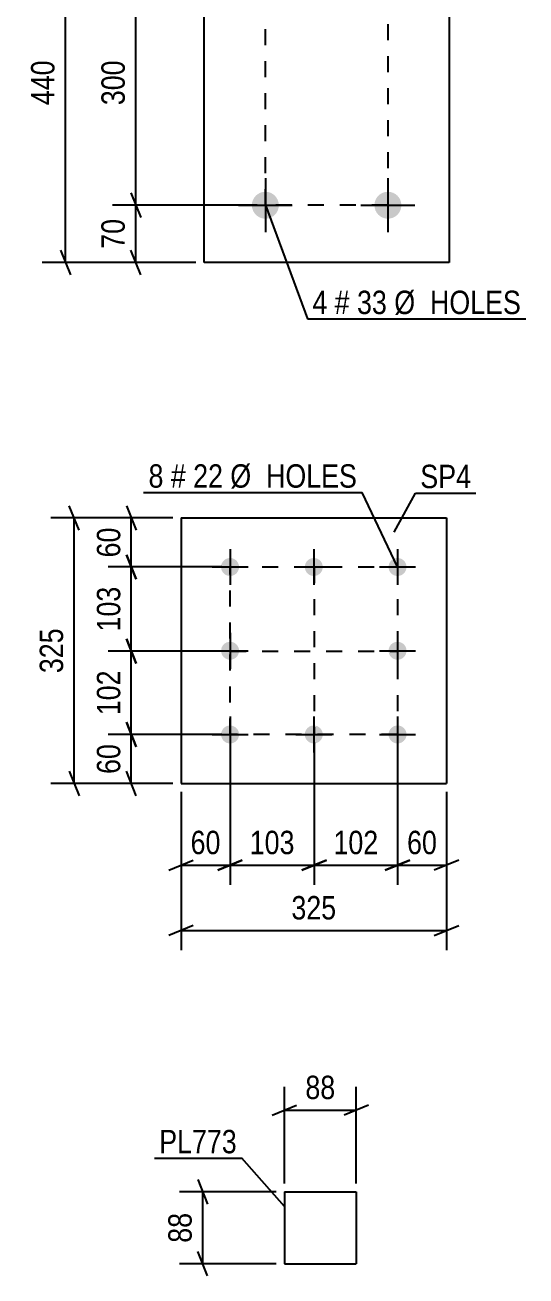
# Model space of a CAD drawing. Header units: millimetres. Extents: x 0 to 841, y 0 to 594.
# Drawn here: x 576.4 to 637.7, y 222.2 to 375.3 of the extents above; entities that cross this region are included whole.
import ezdxf

# ---------------------------------------------------------------- set-up
doc = ezdxf.new("R2010")
doc.units = ezdxf.units.MM
doc.linetypes.add('DXK_LINE_DOT2', pattern=[3.9198, 1.9599, -1.9599])
doc.styles.add('Arial Narrow', font='ARIALN.TTF', dxfattribs={"height": 0.2})

# ---------------------------------------------------------------- blocks, each defined once
blk = doc.blocks.new('Bolt-681621213-30361 - 30359')
at = {"linetype": 'Continuous'}
for points in [[(605.82, 384.92, -1), (605.82, 381.62, -1)], [(620.82, 384.92, -1), (620.82, 381.62, -1)], [(605.82, 354.92, -1), (605.82, 351.62, -1)], [(620.82, 354.92, -1), (620.82, 351.62, -1)]]:
    blk.add_hatch(color=1, dxfattribs=at).paths.add_polyline_path(points)
at = {"color": 1, "linetype": 'Continuous'}
for p, q in [((605.82, 386.57), (605.82, 379.97)), ((620.82, 386.57), (620.82, 379.97)), ((602.52, 383.27), (609.12, 383.27)), ((617.52, 383.27), (624.12, 383.27)), ((605.82, 356.57), (605.82, 349.97)), ((620.82, 356.57), (620.82, 349.97)), ((602.52, 353.27), (609.12, 353.27)), ((617.52, 353.27), (624.12, 353.27))]:
    blk.add_line(p, q, dxfattribs=at)
blk = doc.blocks.new('Part-681621213-30360 - 30359')
at = {"color": 2, "linetype": 'Continuous'}
for p, q in [((598.32, 346.27), (598.32, 390.27)), ((598.32, 390.27), (628.32, 390.27)), ((628.32, 390.27), (628.32, 346.27)), ((628.32, 346.27), (598.32, 346.27))]:
    blk.add_line(p, q, dxfattribs=at)
blk = doc.blocks.new('Part-681621213-30419 - 30418')
at = {"color": 2, "linetype": 'Continuous'}
for p, q in [((595.5, 314.99), (595.5, 282.49)), ((595.5, 314.99), (628, 314.99)), ((628, 314.99), (628, 282.49)), ((595.5, 282.49), (628, 282.49))]:
    blk.add_line(p, q, dxfattribs=at)
blk = doc.blocks.new('Bolt-681621213-30420 - 30418')
at = {"linetype": 'Continuous'}
for points in [[(601.5, 310.09, -1), (601.5, 307.89, -1)], [(611.75, 310.09, -1), (611.75, 307.89, -1)], [(622, 310.09, -1), (622, 307.89, -1)], [(601.5, 299.84, -1), (601.5, 297.64, -1)], [(622, 299.84, -1), (622, 297.64, -1)], [(601.5, 289.59, -1), (601.5, 287.39, -1)], [(611.75, 289.59, -1), (611.75, 287.39, -1)], [(622, 289.59, -1), (622, 287.39, -1)]]:
    blk.add_hatch(color=1, dxfattribs=at).paths.add_polyline_path(points)
at = {"color": 1, "linetype": 'Continuous'}
for p, q in [((601.5, 311.19), (601.5, 306.79)), ((611.75, 311.19), (611.75, 306.79)), ((622, 311.19), (622, 306.79)), ((599.3, 308.99), (603.7, 308.99)), ((609.55, 308.99), (613.95, 308.99)), ((619.8, 308.99), (624.2, 308.99)), ((601.5, 300.94), (601.5, 296.54)), ((622, 300.94), (622, 296.54)), ((599.3, 298.74), (603.7, 298.74)), ((619.8, 298.74), (624.2, 298.74)), ((601.5, 290.69), (601.5, 286.29)), ((611.75, 290.69), (611.75, 286.29)), ((622, 290.69), (622, 286.29)), ((599.3, 288.49), (603.7, 288.49)), ((609.55, 288.49), (613.95, 288.49)), ((619.8, 288.49), (624.2, 288.49))]:
    blk.add_line(p, q, dxfattribs=at)
blk = doc.blocks.new('Part-681621213-43637 - 43636')
at = {"color": 2, "linetype": 'Continuous'}
for p, q in [((608.15, 232.51), (608.15, 223.71)), ((608.15, 232.51), (616.95, 232.51)), ((616.95, 232.51), (616.95, 223.71)), ((608.15, 223.71), (616.95, 223.71))]:
    blk.add_line(p, q, dxfattribs=at)
blk = doc.blocks.new('Rectangle-681621213-31766 - 30359')
at = {"color": 1, "linetype": 'DXK_LINE_DOT2'}
blk.add_lwpolyline([(605.82, 383.27), (620.82, 383.27), (620.82, 353.27), (605.82, 353.27), (605.82, 383.27)], close=True, dxfattribs=at)
blk = doc.blocks.new('Rectangle-681621213-31776 - 30418')
at = {"color": 1, "linetype": 'DXK_LINE_DOT2'}
blk.add_lwpolyline([(601.5, 308.99), (622, 308.99), (622, 288.49), (601.5, 288.49), (601.5, 308.99)], close=True, dxfattribs=at)
blk = doc.blocks.new('Line-681621213-31859 - 30418')
at = {"color": 1, "linetype": 'DXK_LINE_DOT2'}
blk.add_line((601.5, 298.69), (622, 298.69), dxfattribs=at)
blk = doc.blocks.new('Line-681621213-31866 - 30418')
at = {"color": 1, "linetype": 'DXK_LINE_DOT2'}
blk.add_line((611.8, 308.99), (611.8, 288.49), dxfattribs=at)
blk = doc.blocks.new('StraightDimension-681621213-30575 - 30359')
at = {"color": 7, "linetype": 'Continuous'}
for p, q in [((589.36, 354.77), (590.56, 351.77)), ((604.82, 353.27), (587.11, 353.27)), ((589.96, 346.27), (589.96, 353.27)), ((590.56, 344.77), (589.36, 347.77)), ((597.32, 346.27), (587.11, 346.27))]:
    blk.add_line(p, q, dxfattribs=at)
at = {"color": 0}
blk.add_wipeout([(589.21, 352.19), (585.01, 352.19), (585.01, 347.34), (589.21, 347.34)], dxfattribs=at)
at = {"color": 3, "style": 'Arial Narrow'}
blk.add_text('70', height=2.863, rotation=90.0002, dxfattribs=at).set_placement((588.61, 347.94))
blk = doc.blocks.new('StraightDimension-681621213-30585 - 30359')
at = {"color": 7, "linetype": 'Continuous'}
for p, q in [((581.95, 388.77), (580.75, 391.77)), ((597.32, 390.27), (578.5, 390.27)), ((581.35, 346.27), (581.35, 390.27)), ((580.75, 347.77), (581.95, 344.77)), ((597.32, 346.27), (578.5, 346.27))]:
    blk.add_line(p, q, dxfattribs=at)
at = {"color": 0}
blk.add_wipeout([(580.6, 371.61), (576.4, 371.61), (576.4, 364.92), (580.6, 364.92)], dxfattribs=at)
at = {"color": 3, "style": 'Arial Narrow'}
blk.add_text('440', height=2.863, rotation=90.0002, dxfattribs=at).set_placement((580, 365.52))
blk = doc.blocks.new('StraightDimension-681621213-30574 - 30359')
at = {"color": 7, "linetype": 'Continuous'}
for p, q in [((590.56, 381.77), (589.36, 384.77)), ((604.82, 383.27), (587.11, 383.27)), ((589.96, 353.27), (589.96, 383.27)), ((589.36, 354.77), (590.56, 351.77)), ((604.82, 353.27), (587.11, 353.27))]:
    blk.add_line(p, q, dxfattribs=at)
at = {"color": 0}
blk.add_wipeout([(589.21, 371.61), (585.01, 371.61), (585.01, 364.92), (589.21, 364.92)], dxfattribs=at)
at = {"color": 3, "style": 'Arial Narrow'}
blk.add_text('300', height=2.863, rotation=90.0002, dxfattribs=at).set_placement((588.61, 365.52))
blk = doc.blocks.new('StraightDimension-681621213-30649 - 30418')
at = {"color": 7, "linetype": 'Continuous'}
for p, q in [((588.81, 316.49), (590.01, 313.49)), ((594.5, 314.99), (586.56, 314.99)), ((589.41, 308.99), (589.41, 314.99)), ((590.01, 307.49), (588.81, 310.49)), ((600.5, 308.99), (586.56, 308.99))]:
    blk.add_line(p, q, dxfattribs=at)
at = {"color": 0}
blk.add_wipeout([(588.66, 314.42), (584.46, 314.42), (584.46, 309.56), (588.66, 309.56)], dxfattribs=at)
at = {"color": 3, "style": 'Arial Narrow'}
blk.add_text('60', height=2.863, rotation=90.0002, dxfattribs=at).set_placement((588.06, 310.16))
blk = doc.blocks.new('StraightDimension-681621213-30665 - 30418')
at = {"color": 7, "linetype": 'Continuous'}
for p, q in [((583.01, 313.49), (581.81, 316.49)), ((594.5, 314.99), (579.56, 314.99)), ((582.41, 282.49), (582.41, 314.99)), ((581.81, 283.99), (583.01, 280.99)), ((594.5, 282.49), (579.56, 282.49))]:
    blk.add_line(p, q, dxfattribs=at)
at = {"color": 0}
blk.add_wipeout([(581.66, 302.08), (577.46, 302.08), (577.46, 295.4), (581.66, 295.4)], dxfattribs=at)
at = {"color": 3, "style": 'Arial Narrow'}
blk.add_text('325', height=2.863, rotation=90.0002, dxfattribs=at).set_placement((581.06, 296))
blk = doc.blocks.new('StraightDimension-681621213-30650 - 30418')
at = {"color": 7, "linetype": 'Continuous'}
for p, q in [((588.81, 310.49), (590.01, 307.49)), ((600.5, 308.99), (586.56, 308.99)), ((589.41, 298.69), (589.41, 308.99)), ((590.01, 297.19), (588.81, 300.19)), ((600.5, 298.69), (586.56, 298.69))]:
    blk.add_line(p, q, dxfattribs=at)
at = {"color": 0}
blk.add_wipeout([(588.66, 307.18), (584.46, 307.18), (584.46, 300.5), (588.66, 300.5)], dxfattribs=at)
at = {"color": 3, "style": 'Arial Narrow'}
blk.add_text('103', height=2.863, rotation=90.0002, dxfattribs=at).set_placement((588.06, 301.1))
blk = doc.blocks.new('StraightDimension-681621213-30651 - 30418')
at = {"color": 7, "linetype": 'Continuous'}
for p, q in [((588.81, 300.19), (590.01, 297.19)), ((600.5, 298.69), (586.56, 298.69)), ((589.41, 288.49), (589.41, 298.69)), ((590.01, 286.99), (588.81, 289.99)), ((600.5, 288.49), (586.56, 288.49))]:
    blk.add_line(p, q, dxfattribs=at)
at = {"color": 0}
blk.add_wipeout([(588.66, 296.93), (584.46, 296.93), (584.46, 290.25), (588.66, 290.25)], dxfattribs=at)
at = {"color": 3, "style": 'Arial Narrow'}
blk.add_text('102', height=2.863, rotation=90.0002, dxfattribs=at).set_placement((588.06, 290.85))
blk = doc.blocks.new('StraightDimension-681621213-30652 - 30418')
at = {"color": 7, "linetype": 'Continuous'}
for p, q in [((588.81, 289.99), (590.01, 286.99)), ((600.5, 288.49), (586.56, 288.49)), ((589.41, 282.49), (589.41, 288.49)), ((590.01, 280.99), (588.81, 283.99)), ((594.5, 282.49), (586.56, 282.49))]:
    blk.add_line(p, q, dxfattribs=at)
at = {"color": 0}
blk.add_wipeout([(588.66, 287.92), (584.46, 287.92), (584.46, 283.06), (588.66, 283.06)], dxfattribs=at)
at = {"color": 3, "style": 'Arial Narrow'}
blk.add_text('60', height=2.863, rotation=90.0002, dxfattribs=at).set_placement((588.06, 283.66))
blk = doc.blocks.new('StraightDimension-681621213-30669 - 30418')
at = {"color": 7, "linetype": 'Continuous'}
for p, q in [((622, 287.49), (622, 270.09)), ((628, 281.49), (628, 270.09)), ((620.5, 271.89), (623.5, 273.09)), ((629.5, 273.09), (626.5, 271.89)), ((622, 272.49), (628, 272.49))]:
    blk.add_line(p, q, dxfattribs=at)
at = {"color": 0}
blk.add_wipeout([(627.43, 273.24), (627.43, 277.44), (622.57, 277.44), (622.57, 273.24)], dxfattribs=at)
at = {"color": 3, "style": 'Arial Narrow'}
blk.add_text('60', height=2.863, dxfattribs=at).set_placement((623.17, 273.84))
blk = doc.blocks.new('StraightDimension-681621213-30670 - 30418')
at = {"color": 7, "linetype": 'Continuous'}
for p, q in [((611.8, 287.49), (611.8, 270.09)), ((622, 287.49), (622, 270.09)), ((610.3, 271.89), (613.3, 273.09)), ((623.5, 273.09), (620.5, 271.89)), ((611.8, 272.49), (622, 272.49))]:
    blk.add_line(p, q, dxfattribs=at)
at = {"color": 0}
blk.add_wipeout([(620.24, 273.24), (620.24, 277.44), (613.56, 277.44), (613.56, 273.24)], dxfattribs=at)
at = {"color": 3, "style": 'Arial Narrow'}
blk.add_text('102', height=2.863, dxfattribs=at).set_placement((614.16, 273.84))
blk = doc.blocks.new('StraightDimension-681621213-30671 - 30418')
at = {"color": 7, "linetype": 'Continuous'}
for p, q in [((601.5, 287.49), (601.5, 270.09)), ((611.8, 287.49), (611.8, 270.09)), ((600, 271.89), (603, 273.09)), ((613.3, 273.09), (610.3, 271.89)), ((601.5, 272.49), (611.8, 272.49))]:
    blk.add_line(p, q, dxfattribs=at)
at = {"color": 0}
blk.add_wipeout([(609.99, 273.24), (609.99, 277.44), (603.31, 277.44), (603.31, 273.24)], dxfattribs=at)
at = {"color": 3, "style": 'Arial Narrow'}
blk.add_text('103', height=2.863, dxfattribs=at).set_placement((603.91, 273.84))
blk = doc.blocks.new('StraightDimension-681621213-30672 - 30418')
at = {"color": 7, "linetype": 'Continuous'}
for p, q in [((601.5, 287.49), (601.5, 270.09)), ((595.5, 281.49), (595.5, 270.09)), ((594, 271.89), (597, 273.09)), ((603, 273.09), (600, 271.89)), ((595.5, 272.49), (601.5, 272.49))]:
    blk.add_line(p, q, dxfattribs=at)
at = {"color": 0}
blk.add_wipeout([(600.93, 273.24), (600.93, 277.44), (596.07, 277.44), (596.07, 273.24)], dxfattribs=at)
at = {"color": 3, "style": 'Arial Narrow'}
blk.add_text('60', height=2.863, dxfattribs=at).set_placement((596.67, 273.84))
blk = doc.blocks.new('StraightDimension-681621213-30685 - 30418')
at = {"color": 7, "linetype": 'Continuous'}
for p, q in [((595.5, 281.49), (595.5, 262.1)), ((628, 281.49), (628, 262.1)), ((597, 265.1), (594, 263.9)), ((626.5, 263.9), (629.5, 265.1)), ((595.5, 264.5), (628, 264.5))]:
    blk.add_line(p, q, dxfattribs=at)
at = {"color": 0}
blk.add_wipeout([(615.09, 265.25), (615.09, 269.45), (608.41, 269.45), (608.41, 265.25)], dxfattribs=at)
at = {"color": 3, "style": 'Arial Narrow'}
blk.add_text('325', height=2.863, dxfattribs=at).set_placement((609.01, 265.85))
blk = doc.blocks.new('StraightDimension-681621213-43763 - 43636')
at = {"color": 7, "linetype": 'Continuous'}
for p, q in [((608.15, 233.51), (608.15, 245.36)), ((616.95, 233.51), (616.95, 245.36)), ((606.65, 241.91), (609.65, 243.11)), ((608.15, 242.51), (616.95, 242.51)), ((618.45, 243.11), (615.45, 241.91))]:
    blk.add_line(p, q, dxfattribs=at)
at = {"color": 0}
blk.add_wipeout([(614.98, 243.26), (614.98, 247.46), (610.12, 247.46), (610.12, 243.26)], dxfattribs=at)
at = {"color": 3, "style": 'Arial Narrow'}
blk.add_text('88', height=2.863, dxfattribs=at).set_placement((610.72, 243.86))
blk = doc.blocks.new('StraightDimension-681621213-43759 - 43636')
at = {"color": 7, "linetype": 'Continuous'}
for p, q in [((597.55, 234.01), (598.75, 231.01)), ((607.15, 232.51), (595.3, 232.51)), ((598.15, 223.71), (598.15, 232.51)), ((598.75, 222.21), (597.55, 225.21)), ((607.15, 223.71), (595.3, 223.71))]:
    blk.add_line(p, q, dxfattribs=at)
at = {"color": 0}
blk.add_wipeout([(597.4, 230.54), (593.2, 230.54), (593.2, 225.68), (597.4, 225.68)], dxfattribs=at)
at = {"color": 3, "style": 'Arial Narrow'}
blk.add_text('88', height=2.863, rotation=90.0002, dxfattribs=at).set_placement((596.8, 226.28))
blk = doc.blocks.new('Mark-681621213-30812 - 30359')
at = {"color": 0}
for points in [[(613.41, 339.95), (613.41, 342.95), (611.58, 342.95), (611.58, 339.95)], [(616.14, 339.95), (616.14, 342.95), (614.31, 342.95), (614.31, 339.95)], [(620.7, 339.95), (620.7, 342.95), (617.04, 342.95), (617.04, 339.95)], [(637.12, 339.95), (637.12, 342.95), (621.6, 342.95), (621.6, 339.95)]]:
    blk.add_wipeout(points, dxfattribs=at)
for points in [[(613.41, 339.95), (613.41, 342.95), (611.58, 342.95), (611.58, 339.95)], [(616.14, 339.95), (616.14, 342.95), (614.31, 342.95), (614.31, 339.95)], [(620.7, 339.95), (620.7, 342.95), (617.04, 342.95), (617.04, 339.95)], [(637.12, 339.95), (637.12, 342.95), (621.6, 342.95), (621.6, 339.95)]]:
    blk.add_wipeout(points, dxfattribs=at)
at = {"color": 7, "linetype": 'Continuous'}
for p, q in [((605.82, 353.27), (610.98, 339.35)), ((610.98, 339.35), (637.72, 339.35))]:
    blk.add_line(p, q, dxfattribs=at)
at = {"color": 3, "style": 'Arial Narrow'}
for s, height, p in [('4', 2.86, (611.58, 339.95)), ('#', 2.86, (614.31, 339.95)), ('33', 2.863, (617.04, 339.95)), ('Ø  HOLES', 2.863, (621.6, 339.95))]:
    blk.add_text(s, height=height, dxfattribs=at).set_placement(p)
blk = doc.blocks.new('Mark-681621213-30828 - 30418')
at = {"color": 0}
blk.add_wipeout([(631, 318.64), (631, 321.64), (624.79, 321.64), (624.79, 318.64)], dxfattribs=at)
blk.add_wipeout([(631, 318.64), (631, 321.64), (624.79, 321.64), (624.79, 318.64)], dxfattribs=at)
at = {"color": 30, "linetype": 'Continuous'}
for p, q in [((621.58, 313.27), (624.19, 318.04)), ((624.19, 318.04), (631.6, 318.04))]:
    blk.add_line(p, q, dxfattribs=at)
at = {"color": 3, "style": 'Arial Narrow'}
blk.add_text('SP4', height=2.863, dxfattribs=at).set_placement((624.79, 318.64))
blk = doc.blocks.new('Mark-681621213-30831 - 30418')
at = {"color": 0}
for points in [[(593.35, 318.7), (593.35, 321.7), (591.52, 321.7), (591.52, 318.7)], [(596.08, 318.7), (596.08, 321.7), (594.25, 321.7), (594.25, 318.7)], [(600.63, 318.7), (600.63, 321.7), (596.98, 321.7), (596.98, 318.7)], [(617.06, 318.7), (617.06, 321.7), (601.53, 321.7), (601.53, 318.7)]]:
    blk.add_wipeout(points, dxfattribs=at)
for points in [[(593.35, 318.7), (593.35, 321.7), (591.52, 321.7), (591.52, 318.7)], [(596.08, 318.7), (596.08, 321.7), (594.25, 321.7), (594.25, 318.7)], [(600.63, 318.7), (600.63, 321.7), (596.98, 321.7), (596.98, 318.7)], [(617.06, 318.7), (617.06, 321.7), (601.53, 321.7), (601.53, 318.7)]]:
    blk.add_wipeout(points, dxfattribs=at)
at = {"color": 7, "linetype": 'Continuous'}
for p in [(590.92, 318.1), (622, 308.99)]:
    blk.add_line(p, (617.66, 318.1), dxfattribs=at)
at = {"color": 3, "style": 'Arial Narrow'}
for s, height, p in [('8', 2.86, (591.52, 318.7)), ('22', 2.863, (596.98, 318.7)), ('Ø  HOLES', 2.863, (601.53, 318.7)), ('#', 2.86, (594.25, 318.7))]:
    blk.add_text(s, height=height, dxfattribs=at).set_placement(p)
blk = doc.blocks.new('Mark-681621213-44426 - 43636')
at = {"color": 0}
blk.add_wipeout([(602.33, 237.23), (602.33, 240.23), (592.83, 240.23), (592.83, 237.23)], dxfattribs=at)
blk.add_wipeout([(602.33, 237.23), (602.33, 240.23), (592.83, 240.23), (592.83, 237.23)], dxfattribs=at)
at = {"color": 30, "linetype": 'Continuous'}
for p in [(592.23, 236.63), (608.15, 230.72)]:
    blk.add_line(p, (602.93, 236.63), dxfattribs=at)
at = {"color": 3, "style": 'Arial Narrow'}
blk.add_text('PL773', height=2.863, dxfattribs=at).set_placement((592.83, 237.23))

msp = doc.modelspace()

# ---------------------------------------------------------------- block references
for name in ['Part-681621213-30360 - 30359', 'Bolt-681621213-30361 - 30359', 'Rectangle-681621213-31766 - 30359', 'Part-681621213-30419 - 30418', 'Bolt-681621213-30420 - 30418', 'Rectangle-681621213-31776 - 30418', 'Line-681621213-31866 - 30418', 'Line-681621213-31859 - 30418', 'StraightDimension-681621213-43763 - 43636', 'Part-681621213-43637 - 43636']:
    msp.add_blockref(name, (0, 0))

# ---------------------------------------------------------------- next in the draw order: block references
for name in ['StraightDimension-681621213-30575 - 30359', 'Mark-681621213-30812 - 30359', 'Mark-681621213-30828 - 30418', 'StraightDimension-681621213-30649 - 30418', 'StraightDimension-681621213-30669 - 30418', 'StraightDimension-681621213-43759 - 43636']:
    msp.add_blockref(name, (0, 0))

# ---------------------------------------------------------------- next in the draw order: block references
for name in ['StraightDimension-681621213-30585 - 30359', 'StraightDimension-681621213-30665 - 30418', 'StraightDimension-681621213-30670 - 30418', 'Mark-681621213-44426 - 43636']:
    msp.add_blockref(name, (0, 0))

# ---------------------------------------------------------------- next in the draw order: block references
for name in ['StraightDimension-681621213-30574 - 30359', 'StraightDimension-681621213-30650 - 30418']:
    msp.add_blockref(name, (0, 0))

# ---------------------------------------------------------------- next in the draw order: block references
for name in ['Mark-681621213-30831 - 30418', 'StraightDimension-681621213-30651 - 30418']:
    msp.add_blockref(name, (0, 0))

# ---------------------------------------------------------------- next in the draw order: block references
msp.add_blockref('StraightDimension-681621213-30652 - 30418', (0, 0))

# ---------------------------------------------------------------- next in the draw order: block references
msp.add_blockref('StraightDimension-681621213-30671 - 30418', (0, 0))

# ---------------------------------------------------------------- next in the draw order: block references
msp.add_blockref('StraightDimension-681621213-30672 - 30418', (0, 0))

# ---------------------------------------------------------------- next in the draw order: block references
msp.add_blockref('StraightDimension-681621213-30685 - 30418', (0, 0))

doc.saveas('drawing.dxf')
